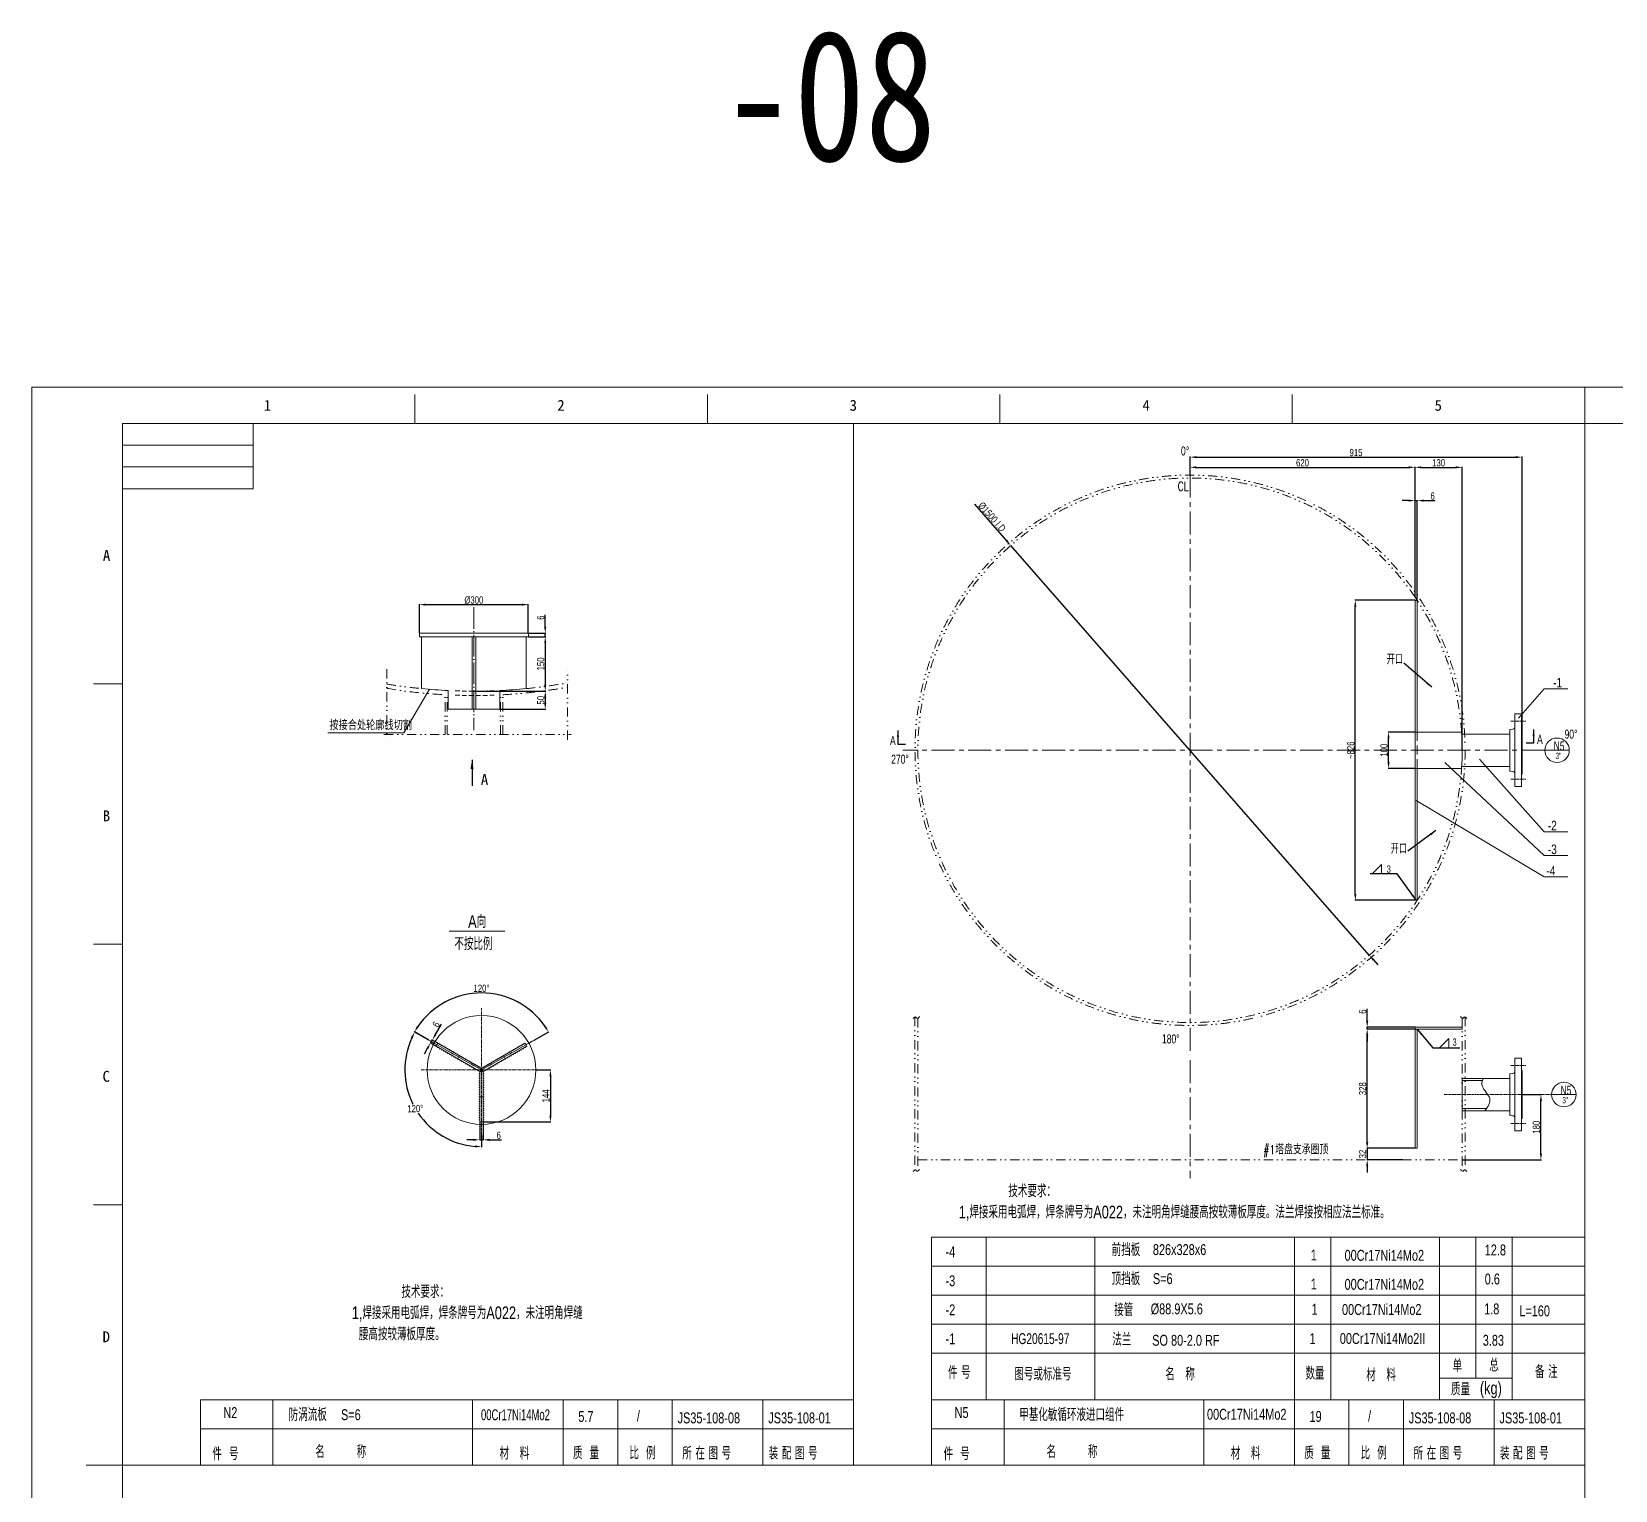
# Model space of a CAD drawing. Header units: millimetres. Extents: x 8160 to 405605, y -30951 to 80400.
# Drawn here: x 300988 to 318444, y 20362 to 36435 of the extents above; entities that cross this region are included whole.
import ezdxf
from ezdxf.enums import TextEntityAlignment as Align

# ---------------------------------------------------------------- set-up
doc = ezdxf.new("R2010")
doc.units = ezdxf.units.MM
for name, pattern in [('ACAD_ISO04W100', [30.5, 24, -3, 0.5, -3]), ('CENTER', [50.8, 31.75, -6.35, 6.35, -6.35]), ('DIVIDE', [31.75, 12.7, -6.35, 0, -6.35, 0, -6.35]), ('HIDDEN', [9.525, 6.35, -3.175])]:
    doc.linetypes.add(name, pattern=pattern)
doc.layers.get('0').update_dxf_attribs({"lineweight": 13})
doc.layers.get('Defpoints').update_dxf_attribs({"lineweight": 13})
for name, color, linetype, lineweight in [('bh', 7, 'Continuous', 13), ('CENTER', 1, 'CENTER', 13), ('DIM', 7, 'Continuous', 13), ('DIVIDE', 3, 'DIVIDE', 13), ('HIDDEN', 6, 'HIDDEN', 13), ('PROFILE', 4, 'Continuous', 15), ('SEE', 2, 'Continuous', 13), ('table_i', 7, 'Continuous', 13), ('table_o', 161, 'Continuous', 13), ('TEXT', 7, 'Continuous', 13)]:
    doc.layers.add(name, color=color, linetype=linetype, lineweight=lineweight)
doc.styles.add('HZ', font='txt.shx', dxfattribs={"width": 0.75, "bigfont": 'tcc_hzdx.shx'})
doc.styles.add('HZDX', font='tcc_simp.shx', dxfattribs={"width": 0.8, "height": 80, "bigfont": 'hzdx.shx'})
doc.styles.add('HZDX90', font='romans.shx', dxfattribs={"width": 0.8, "height": 90, "bigfont": 'tcc_hzdx.shx'})
doc.styles.add('TCC', font='tcc_simp.shx', dxfattribs={"width": 0.75, "bigfont": 'tcc_hzdx.shx'})
doc.styles.add('图签', font='SimSun.ttf', dxfattribs={"height": 3})
doc.dimstyles.new('uni', dxfattribs={"dimtxt": 90, "dimasz": 70, "dimexe": 5, "dimexo": 0.625, "dimgap": 10, "dimtad": 1, "dimdec": 0, "dimdsep": 46, "dimtxsty": 'HZDX', "dimcen": 2.5, "dimadec": 0, "dimazin": 0, "dimtfac": 1, "dimtdec": 0, "dimtmove": 0, "dimatfit": 3, "dimfxl": 0, "dimarcsym": 0})

# ---------------------------------------------------------------- blocks, each defined once
blk = doc.blocks.new('*D462')
at = {"layer": 'Defpoints', "color": 0}
for p in [(315944, 28717), (316236, 28717), (316236, 28317)]:
    blk.add_point(p, dxfattribs=at)
at = {"layer": 'DIM', "color": 0, "lineweight": -2}
for p, q in [((316236, 28717), (315939, 28717)), ((315944, 28387), (315944, 28647)), ((316236, 28317), (315939, 28317))]:
    blk.add_line(p, q, dxfattribs=at)
at = {"layer": 'DIM', "color": 0}
for points in [[(315933, 28647), (315956, 28647), (315944, 28717)], [(315933, 28387), (315956, 28387), (315944, 28317)]]:
    blk.add_solid(points, dxfattribs=at)
at = {"layer": 'DIM', "color": 0, "insert": (315894, 28517), "char_height": 80, "attachment_point": 5, "rotation": 90, "style": 'HZDX'}
blk.add_mtext('100', dxfattribs=at)
blk = doc.blocks.new('*D463')
at = {"layer": 'Defpoints', "color": 0}
for p in [(316236, 31634), (313756, 31549), (316236, 30205)]:
    blk.add_point(p, dxfattribs=at)
at = {"layer": 'DIM', "color": 0, "lineweight": -2}
for p, q in [((313756, 31549), (313756, 31639)), ((313826, 31634), (316166, 31634)), ((316236, 30205), (316236, 31639))]:
    blk.add_line(p, q, dxfattribs=at)
at = {"layer": 'DIM', "color": 0}
for points in [[(313826, 31646), (313826, 31623), (313756, 31634)], [(316166, 31646), (316166, 31623), (316236, 31634)]]:
    blk.add_solid(points, dxfattribs=at)
at = {"layer": 'DIM', "color": 0, "insert": (314996, 31684), "char_height": 80, "attachment_point": 5, "style": 'HZDX'}
blk.add_mtext('620', dxfattribs=at)
blk = doc.blocks.new('*D464')
at = {"layer": 'Defpoints', "color": 0}
for p in [(316756, 31634), (316236, 30205), (316756, 28517)]:
    blk.add_point(p, dxfattribs=at)
at = {"layer": 'DIM', "color": 0, "lineweight": -2}
for p, q in [((316236, 30205), (316236, 31639)), ((316306, 31634), (316686, 31634)), ((316756, 28517), (316756, 31639))]:
    blk.add_line(p, q, dxfattribs=at)
at = {"layer": 'DIM', "color": 0}
for points in [[(316306, 31646), (316306, 31623), (316236, 31634)], [(316686, 31646), (316686, 31623), (316756, 31634)]]:
    blk.add_solid(points, dxfattribs=at)
at = {"layer": 'DIM', "color": 0, "insert": (316496, 31684), "char_height": 80, "attachment_point": 5, "style": 'HZDX'}
blk.add_mtext('130', dxfattribs=at)
blk = doc.blocks.new('*D465')
at = {"layer": 'Defpoints', "color": 0}
for p in [(316260, 31268), (316236, 30205), (316260, 30169)]:
    blk.add_point(p, dxfattribs=at)
at = {"layer": 'DIM', "color": 0, "lineweight": -2}
for p, q in [((316166, 31268), (316096, 31268)), ((316236, 30205), (316236, 31273)), ((316236, 31268), (316260, 31268)), ((316260, 30169), (316260, 31273)), ((316330, 31268), (316460, 31268))]:
    blk.add_line(p, q, dxfattribs=at)
at = {"layer": 'DIM', "color": 0}
for points in [[(316166, 31279), (316166, 31256), (316236, 31268)], [(316330, 31279), (316330, 31256), (316260, 31268)]]:
    blk.add_solid(points, dxfattribs=at)
at = {"layer": 'DIM', "color": 0, "insert": (316430, 31318), "char_height": 80, "attachment_point": 5, "style": 'HZDX'}
blk.add_mtext('6', dxfattribs=at)
blk = doc.blocks.new('*D466')
at = {"layer": 'Defpoints', "color": 0}
for p in [(317416, 31747), (313756, 31551), (317416, 28781)]:
    blk.add_point(p, dxfattribs=at)
at = {"layer": 'DIM', "color": 0, "lineweight": -2}
for p, q in [((313756, 31552), (313756, 31752)), ((313826, 31747), (317346, 31747)), ((317416, 28781), (317416, 31752))]:
    blk.add_line(p, q, dxfattribs=at)
at = {"layer": 'DIM', "color": 0}
for points in [[(313826, 31758), (313826, 31735), (313756, 31747)], [(317346, 31758), (317346, 31735), (317416, 31747)]]:
    blk.add_solid(points, dxfattribs=at)
at = {"layer": 'DIM', "color": 0, "insert": (315586, 31797), "char_height": 80, "attachment_point": 5, "style": 'HZDX'}
blk.add_mtext('915', dxfattribs=at)
blk = doc.blocks.new('*D467')
at = {"layer": 'Defpoints', "color": 0}
for p in [(315578, 30169), (316236, 30169), (316236, 26864)]:
    blk.add_point(p, dxfattribs=at)
at = {"layer": 'DIM', "color": 0, "lineweight": -2}
for p, q in [((316236, 30169), (315573, 30169)), ((315578, 26934), (315578, 30099)), ((316236, 26864), (315573, 26864))]:
    blk.add_line(p, q, dxfattribs=at)
at = {"layer": 'DIM', "color": 0}
for points in [[(315566, 30099), (315590, 30099), (315578, 30169)], [(315566, 26934), (315590, 26934), (315578, 26864)]]:
    blk.add_solid(points, dxfattribs=at)
at = {"layer": 'DIM', "color": 0, "insert": (315528, 28517), "char_height": 80, "attachment_point": 5, "rotation": 90, "style": 'HZDX'}
blk.add_mtext('~826', dxfattribs=at)
blk = doc.blocks.new('*D468')
at = {"layer": 'Defpoints', "color": 0}
for p in [(311780, 30774), (315732, 26259)]:
    blk.add_point(p, dxfattribs=at)
at = {"layer": 'DIM', "color": 0, "lineweight": -2}
for p, q in [((311382, 31229), (311734, 30826)), ((315732, 26259), (311780, 30774)), ((315779, 26207), (315825, 26154))]:
    blk.add_line(p, q, dxfattribs=at)
at = {"layer": 'DIM', "color": 0}
for points in [[(311743, 30834), (311725, 30819), (311780, 30774)], [(315787, 26214), (315770, 26199), (315732, 26259)]]:
    blk.add_solid(points, dxfattribs=at)
at = {"layer": 'DIM', "color": 0, "insert": (311573, 31087), "char_height": 80, "attachment_point": 5, "rotation": 311.2005, "style": 'HZDX'}
blk.add_mtext('%%C1500 I.D', dxfattribs=at)
blk = doc.blocks.new('*D469')
at = {"layer": 'Defpoints', "color": 0}
for p in [(317416, 24723), (317624, 24723), (316756, 24003)]:
    blk.add_point(p, dxfattribs=at)
at = {"layer": 'DIM', "color": 0, "lineweight": -2}
for p, q in [((317417, 24723), (317629, 24723)), ((317624, 24073), (317624, 24653)), ((316757, 24003), (317629, 24003))]:
    blk.add_line(p, q, dxfattribs=at)
at = {"layer": 'DIM', "color": 0}
for points in [[(317613, 24653), (317636, 24653), (317624, 24723)], [(317613, 24073), (317636, 24073), (317624, 24003)]]:
    blk.add_solid(points, dxfattribs=at)
at = {"layer": 'DIM', "color": 0, "insert": (317574, 24363), "char_height": 80, "attachment_point": 5, "rotation": 90, "style": 'HZDX'}
blk.add_mtext('180', dxfattribs=at)
blk = doc.blocks.new('*D470')
at = {"layer": 'Defpoints', "color": 0}
for p in [(316236, 24131), (315709, 24003), (316102, 24003)]:
    blk.add_point(p, dxfattribs=at)
at = {"layer": 'DIM', "color": 0, "lineweight": -2}
for p, q in [((315709, 24201), (315709, 24271)), ((316236, 24131), (315704, 24131)), ((315709, 24131), (315709, 24003)), ((316101, 24003), (315704, 24003)), ((315709, 23933), (315709, 23863))]:
    blk.add_line(p, q, dxfattribs=at)
at = {"layer": 'DIM', "color": 0}
for points in [[(315697, 24201), (315721, 24201), (315709, 24131)], [(315697, 23933), (315721, 23933), (315709, 24003)]]:
    blk.add_solid(points, dxfattribs=at)
at = {"layer": 'DIM', "color": 0, "insert": (315659, 24067), "char_height": 80, "attachment_point": 5, "rotation": 90, "style": 'HZDX'}
blk.add_mtext('32', dxfattribs=at)
blk = doc.blocks.new('*D471')
at = {"layer": 'Defpoints', "color": 0}
for p in [(315709, 25443), (316236, 25443), (316236, 24131)]:
    blk.add_point(p, dxfattribs=at)
at = {"layer": 'DIM', "color": 0, "lineweight": -2}
for p, q in [((316236, 25443), (315704, 25443)), ((315709, 24201), (315709, 25373)), ((316236, 24131), (315704, 24131))]:
    blk.add_line(p, q, dxfattribs=at)
at = {"layer": 'DIM', "color": 0}
for points in [[(315697, 25373), (315721, 25373), (315709, 25443)], [(315697, 24201), (315721, 24201), (315709, 24131)]]:
    blk.add_solid(points, dxfattribs=at)
at = {"layer": 'DIM', "color": 0, "insert": (315659, 24787), "char_height": 80, "attachment_point": 5, "rotation": 90, "style": 'HZDX'}
blk.add_mtext('328', dxfattribs=at)
blk = doc.blocks.new('*D472')
at = {"layer": 'Defpoints', "color": 0}
for p in [(315709, 25467), (316236, 25467), (316236, 25443)]:
    blk.add_point(p, dxfattribs=at)
at = {"layer": 'DIM', "color": 0, "lineweight": -2}
for p, q in [((315709, 25537), (315709, 25666)), ((316236, 25467), (315704, 25467)), ((316236, 25443), (315704, 25443)), ((315709, 25443), (315709, 25467)), ((315709, 25373), (315709, 25303))]:
    blk.add_line(p, q, dxfattribs=at)
at = {"layer": 'DIM', "color": 0}
for points in [[(315697, 25537), (315721, 25537), (315709, 25467)], [(315697, 25373), (315721, 25373), (315709, 25443)]]:
    blk.add_solid(points, dxfattribs=at)
at = {"layer": 'DIM', "color": 0, "insert": (315659, 25637), "char_height": 80, "attachment_point": 5, "rotation": 90, "style": 'HZDX'}
blk.add_mtext('6', dxfattribs=at)
blk = doc.blocks.new('*D787')
at = {"layer": 'Defpoints', "color": 0}
for p in [(306462, 29768), (305862, 29168), (306649, 29168)]:
    blk.add_point(p, dxfattribs=at)
at = {"layer": 'DIM', "color": 0, "lineweight": -2}
for p, q in [((306463, 29768), (306654, 29768)), ((306649, 29698), (306649, 29238)), ((305863, 29168), (306654, 29168))]:
    blk.add_line(p, q, dxfattribs=at)
at = {"layer": 'DIM', "color": 0}
for points in [[(306637, 29698), (306660, 29698), (306649, 29768)], [(306637, 29238), (306660, 29238), (306649, 29168)]]:
    blk.add_solid(points, dxfattribs=at)
at = {"layer": 'DIM', "color": 0, "insert": (306599, 29468), "char_height": 80, "attachment_point": 5, "rotation": 90, "style": 'HZDX'}
blk.add_mtext('150', dxfattribs=at)
blk = doc.blocks.new('*D788')
at = {"layer": 'Defpoints', "color": 0}
for p in [(306462, 29808), (306462, 29768), (306649, 29808)]:
    blk.add_point(p, dxfattribs=at)
at = {"layer": 'DIM', "color": 0, "lineweight": -2}
for p, q in [((306649, 29878), (306649, 30008)), ((306463, 29808), (306654, 29808)), ((306463, 29768), (306654, 29768)), ((306649, 29768), (306649, 29808)), ((306649, 29698), (306649, 29628))]:
    blk.add_line(p, q, dxfattribs=at)
at = {"layer": 'DIM', "color": 0}
for points in [[(306637, 29878), (306660, 29878), (306649, 29808)], [(306637, 29698), (306660, 29698), (306649, 29768)]]:
    blk.add_solid(points, dxfattribs=at)
at = {"layer": 'DIM', "color": 0, "insert": (306599, 29978), "char_height": 80, "attachment_point": 5, "rotation": 90, "style": 'HZDX'}
blk.add_mtext('6', dxfattribs=at)
blk = doc.blocks.new('*D789')
at = {"layer": 'Defpoints', "color": 0}
for p in [(305862, 29168), (306146, 28968), (306649, 28968)]:
    blk.add_point(p, dxfattribs=at)
at = {"layer": 'DIM', "color": 0, "lineweight": -2}
for p, q in [((305863, 29168), (306654, 29168)), ((306649, 29098), (306649, 29038)), ((306147, 28968), (306654, 28968))]:
    blk.add_line(p, q, dxfattribs=at)
at = {"layer": 'DIM', "color": 0}
for points in [[(306637, 29098), (306660, 29098), (306649, 29168)], [(306637, 29038), (306660, 29038), (306649, 28968)]]:
    blk.add_solid(points, dxfattribs=at)
at = {"layer": 'DIM', "color": 0, "insert": (306599, 29068), "char_height": 80, "attachment_point": 5, "rotation": 90, "style": 'HZDX'}
blk.add_mtext('50', dxfattribs=at)
blk = doc.blocks.new('*D790')
at = {"layer": 'Defpoints', "color": 0}
for p in [(305262, 30121), (305262, 29808), (306462, 29808)]:
    blk.add_point(p, dxfattribs=at)
at = {"layer": 'DIM', "color": 0, "lineweight": -2}
for p, q in [((305262, 29809), (305262, 30126)), ((306392, 30121), (305332, 30121)), ((306462, 29809), (306462, 30126))]:
    blk.add_line(p, q, dxfattribs=at)
at = {"layer": 'DIM', "color": 0}
for points in [[(305332, 30133), (305332, 30110), (305262, 30121)], [(306392, 30133), (306392, 30110), (306462, 30121)]]:
    blk.add_solid(points, dxfattribs=at)
at = {"layer": 'DIM', "color": 0, "insert": (305862, 30171), "char_height": 80, "attachment_point": 5, "style": 'HZDX'}
blk.add_mtext('%%c300', dxfattribs=at)
blk = doc.blocks.new('*D791')
at = {"layer": 'Defpoints', "color": 0}
for p in [(305926, 24421), (305966, 24421), (305966, 24224)]:
    blk.add_point(p, dxfattribs=at)
at = {"layer": 'DIM', "color": 0, "lineweight": -2}
for p, q in [((305926, 24420), (305926, 24219)), ((305966, 24420), (305966, 24219)), ((305856, 24224), (305786, 24224)), ((305926, 24224), (305966, 24224)), ((306036, 24224), (306166, 24224))]:
    blk.add_line(p, q, dxfattribs=at)
at = {"layer": 'DIM', "color": 0}
for points in [[(305856, 24236), (305856, 24212), (305926, 24224)], [(306036, 24236), (306036, 24212), (305966, 24224)]]:
    blk.add_solid(points, dxfattribs=at)
at = {"layer": 'DIM', "color": 0, "insert": (306136, 24274), "char_height": 80, "attachment_point": 5, "style": 'HZDX'}
blk.add_mtext('6', dxfattribs=at)
blk = doc.blocks.new('*D792')
at = {"layer": 'Defpoints', "color": 0}
for p in [(305404, 25324), (305445, 25255), (305465, 25290)]:
    blk.add_point(p, dxfattribs=at)
at = {"layer": 'DIM', "color": 0, "lineweight": -2}
for p, q in [((305439, 25385), (305504, 25497)), ((305384, 25290), (305404, 25324)), ((305464, 25290), (305400, 25327)), ((305349, 25229), (305314, 25169)), ((305444, 25255), (305380, 25292))]:
    blk.add_line(p, q, dxfattribs=at)
at = {"layer": 'DIM', "color": 0}
for points in [[(305429, 25391), (305449, 25379), (305404, 25324)], [(305339, 25235), (305359, 25223), (305384, 25290)]]:
    blk.add_solid(points, dxfattribs=at)
at = {"layer": 'DIM', "color": 0, "insert": (305446, 25496), "char_height": 80, "attachment_point": 5, "rotation": 60, "style": 'HZDX'}
blk.add_mtext('6', dxfattribs=at)
blk = doc.blocks.new('*D793')
at = {"layer": 'Defpoints', "color": 0}
for p in [(306546, 24994), (305966, 24421), (306706, 24421)]:
    blk.add_point(p, dxfattribs=at)
at = {"layer": 'DIM', "color": 0, "lineweight": -2}
for p, q in [((306547, 24994), (306711, 24994)), ((306706, 24924), (306706, 24491)), ((305967, 24421), (306711, 24421))]:
    blk.add_line(p, q, dxfattribs=at)
at = {"layer": 'DIM', "color": 0}
for points in [[(306694, 24924), (306718, 24924), (306706, 24994)], [(306694, 24491), (306718, 24491), (306706, 24421)]]:
    blk.add_solid(points, dxfattribs=at)
at = {"layer": 'DIM', "color": 0, "insert": (306656, 24708), "char_height": 80, "attachment_point": 5, "rotation": 90, "style": 'HZDX'}
blk.add_mtext('144', dxfattribs=at)
blk = doc.blocks.new('*D794')
at = {"layer": 'Defpoints', "color": 0}
for p in [(306239, 25791), (305367, 25322), (306525, 25322), (305946, 24994), (305946, 24994)]:
    blk.add_point(p, dxfattribs=at)
at = {"layer": 'DIM', "color": 0, "lineweight": -2}
for p, q in [((305366, 25322), (305203, 25415)), ((306526, 25322), (306690, 25415))]:
    blk.add_line(p, q, dxfattribs=at)
blk.add_arc((305946, 24994), 849, 34.2176, 145.7824, dxfattribs=at)
at = {"layer": 'DIM', "color": 0}
for points in [[(305254, 25466), (305234, 25478), (305207, 25412)], [(306658, 25478), (306638, 25466), (306685, 25412)]]:
    blk.add_solid(points, dxfattribs=at)
at = {"layer": 'DIM', "color": 0, "insert": (305946, 25893), "char_height": 80, "attachment_point": 5, "style": 'HZDX'}
blk.add_mtext('120%%D', dxfattribs=at)
blk = doc.blocks.new('*D795')
at = {"layer": 'Defpoints', "color": 0}
for p in [(305946, 25677), (305367, 25322), (305946, 24994), (305115, 24843), (305946, 24278)]:
    blk.add_point(p, dxfattribs=at)
at = {"layer": 'DIM', "color": 0, "lineweight": -2}
for p, q in [((305366, 25322), (305206, 25413)), ((305946, 24277), (305946, 24144))]:
    blk.add_line(p, q, dxfattribs=at)
for start, end in [(155.2533, 206.4376), (214.218, 265.254)]:
    blk.add_arc((305946, 24994), 845, start, end, dxfattribs=at)
at = {"layer": 'DIM', "color": 0}
for points in [[(305168, 25354), (305189, 25343), (305210, 25411)], [(305877, 24164), (305876, 24140), (305946, 24149)]]:
    blk.add_solid(points, dxfattribs=at)
at = {"layer": 'DIM', "color": 0, "insert": (305216, 24568), "char_height": 80, "attachment_point": 5, "rotation": 1, "style": 'HZDX'}
blk.add_mtext('120%%D', dxfattribs=at)

msp = doc.modelspace()

# ---------------------------------------------------------------- hatches: boundary and pattern name
at = {"layer": 'bh'}
h = msp.add_hatch(dxfattribs=at)
h.set_pattern_fill('ANSI31', scale=8, angle=195, style=0)
h.set_pattern_definition([(240, (85378.22, -308306.605), (21.9970453, -12.7), [])])
h.paths.add_polyline_path([(305444.6, 25255), (305440.6, 25248.1), (305922.1, 24970.1), (305926.1, 24977)])
h.paths.add_polyline_path([(305468.6, 25296.6), (305464.6, 25289.7), (305946.1, 25011.7), (305950.1, 25018.6)])
h = msp.add_hatch(dxfattribs=at)
h.set_pattern_fill('ANSI31', scale=8, angle=75, style=0)
h.set_pattern_definition([(120, (127587.942, 382653.556), (-21.9970453, -12.7), [])])
h.paths.add_polyline_path([(306427.6, 25289.7), (306423.6, 25296.6), (305942.1, 25018.6), (305946.1, 25011.7)])
h.paths.add_polyline_path([(306451.6, 25248.1), (306447.6, 25255), (305966.1, 24977), (305970.1, 24970.1)])
h = msp.add_hatch(dxfattribs=at)
h.set_pattern_fill('ANSI31', scale=8, angle=315, style=0)
h.set_pattern_definition([(360, (704872.132, 618.783), (2e-14, 25.4), [])])
h.paths.add_polyline_path([(305966.1, 24421), (305974.1, 24421), (305974.1, 24977), (305966.1, 24977)])
h.paths.add_polyline_path([(305918.1, 24421), (305926.1, 24421), (305926.1, 24977), (305918.1, 24977)])

# ---------------------------------------------------------------- linework, layer by layer
at = {"color": 7}
for p, q in [((334627.7, 32518.8), (300987.7, 32518.8)), ((300987.7, 32518.8), (300987.7, 8758.8)), ((318107.7, 32518.8), (318107.7, 31918.8)), ((305211.7, 32118.8), (305211.7, 32438.8)), ((308435.7, 32118.8), (308435.7, 32438.8)), ((311659.7, 32118.8), (311659.7, 32438.8)), ((314883.7, 32118.8), (314883.7, 32438.8)), ((334227.7, 32118.8), (301987.7, 32118.8)), ((301987.7, 32118.8), (301987.7, 9158.8)), ((301987.7, 32118.8), (303427.7, 32118.8)), ((301987.7, 31398.8), (301987.7, 32118.8)), ((301987.7, 32118.8), (303427.7, 32118.8)), ((301987.7, 31878.8), (301987.7, 32118.8)), ((303427.7, 32118.8), (303427.7, 31398.8)), ((303427.7, 32118.8), (303427.7, 31878.8)), ((303427.7, 31878.8), (301987.7, 31878.8)), ((301987.7, 31638.8), (303427.7, 31638.8)), ((301987.7, 31398.8), (301987.7, 31638.8)), ((303427.7, 31638.8), (303427.7, 31398.8)), ((303427.7, 31398.8), (301987.7, 31398.8)), ((303427.7, 31398.8), (301987.7, 31398.8)), ((301987.7, 29248.8), (301667.7, 29248.8)), ((301987.7, 26378.8), (301667.7, 26378.8)), ((305591.3, 26524.8), (306204.3, 26524.8)), ((301987.7, 23508.8), (301667.7, 23508.8)), ((301587.7, 20638.8), (302187.7, 20638.8))]:
    msp.add_line(p, q, dxfattribs=at)
at = {"layer": 'CENTER', "color": 7, "ltscale": 8}
for p, q in [((313756.4, 25204.5), (313756.4, 31734.6)), ((317661.8, 28516.6), (310592, 28516.6)), ((313756.4, 25102.1), (313756.4, 23802.9))]:
    msp.add_line(p, q, dxfattribs=at)
at = {"layer": 'CENTER', "color": 7, "linetype": 'ACAD_ISO04W100', "ltscale": 10}
msp.add_line((305862.4, 30093.3), (305862.4, 28738.6), dxfattribs=at)
at = {"layer": 'CENTER', "color": 7}
for p, q in [((317293.4, 28836.6), (317458.7, 28836.6)), ((317293.4, 28196.6), (317458.7, 28196.6)), ((305946.1, 24277.9), (305946.1, 25676.7)), ((305946.1, 24994.4), (305366.7, 25322)), ((305946.1, 24994.4), (306525.5, 25322)), ((305280.5, 24994.4), (306617.4, 24994.4)), ((317293.4, 25042.9), (317458.7, 25042.9)), ((316556.9, 24722.9), (317736.5, 24722.9)), ((317293.4, 24402.9), (317458.7, 24402.9))]:
    msp.add_line(p, q, dxfattribs=at)
at = {"layer": 'DIM', "color": 7}
for p, q in [((315865.5, 27258.3), (315762.8, 27155.5)), ((315865.5, 27258.3), (315865.5, 27155.5)), ((316607.5, 25342.2), (316504.7, 25239.5)), ((316607.5, 25342.2), (316607.5, 25239.5))]:
    msp.add_line(p, q, dxfattribs=at)
msp.add_lwpolyline([(305373, 29188.3), (305091.2, 28709), (304252.4, 28709)], dxfattribs=at)
at = {"layer": 'DIVIDE', "color": 7, "ltscale": 8}
for p, q in [((304903.3, 29410.8), (304903.3, 28648)), ((306895.7, 28633.4), (306895.7, 29397.1)), ((305544.4, 28690.4), (305544.4, 29176.6)), ((305568.4, 28690.4), (305568.4, 29175.4)), ((306156.4, 28690.4), (306156.4, 29175.4)), ((306180.4, 28690.4), (306180.4, 29176.6)), ((304871.2, 28690.4), (306935.1, 28690.4)), ((310724.4, 25577.1), (310724.4, 23892.8)), ((310756.4, 25564.8), (310756.4, 23880.5)), ((316756.4, 25564.8), (316756.4, 23880.5)), ((316788.4, 25577.1), (316788.4, 23892.8)), ((310756.4, 24002.9), (316756.4, 24002.9))]:
    msp.add_line(p, q, dxfattribs=at)
msp.add_circle((313756.4, 28516.6), 3032, dxfattribs=at)
for start, end in [(34.24217, 325.75783), (3.82249, 34.24217), (325.75783, 356.17891)]:
    msp.add_arc((313756.4, 28516.6), 3000, start, end, dxfattribs=at)
for major_axis, ratio, start_param, end_param in [((3000, 0), 0.5, 4.3869653, 4.5191893), ((3048, 0), 0.507874, 4.3922742, 4.6078681), ((3048, 0), 0.507874, 4.8169099, 5.0582301), ((3000, 0), 0.5, 4.9054812, 5.0640013)]:
    msp.add_ellipse((305862.4, 30668.2), major_axis=major_axis, ratio=ratio, start_param=start_param, end_param=end_param, dxfattribs=at)
at = {"layer": 'HIDDEN', "color": 7, "ltscale": 16}
msp.add_line((316260.4, 28316.6), (316260.4, 28716.6), dxfattribs=at)
at = {"layer": 'HIDDEN', "color": 7, "ltscale": 8}
for major_axis, ratio, start_param, end_param in [((3000, 0), 0.5, 4.6433622, 4.7889132), ((3048, 0), 0.507874, 4.644451, 4.7877058)]:
    msp.add_ellipse((305862.4, 30668.2), major_axis=major_axis, ratio=ratio, start_param=start_param, end_param=end_param, dxfattribs=at)
at = {"layer": 'PROFILE', "color": 7}
for p, q in [((316236.4, 26864.3), (316236.4, 30168.8)), ((316260.4, 30168.8), (316236.4, 30168.8)), ((316260.4, 28716.6), (316260.4, 30168.8)), ((305262.4, 29808.2), (306462.4, 29808.2)), ((305262.4, 29768.2), (305262.4, 29808.2)), ((305262.4, 29768.2), (306462.4, 29768.2)), ((305286.4, 29768.2), (305286.4, 29196.1)), ((305842.4, 29768.2), (305842.4, 28968.2)), ((305882.4, 29768.2), (305882.4, 28968.2)), ((306438.4, 29768.2), (306438.4, 29196.1)), ((306462.4, 29768.2), (306462.4, 29808.2)), ((305578.4, 29174.9), (305578.4, 28968.2)), ((306146.4, 29174.9), (306146.4, 28968.2)), ((305578.4, 28968.2), (306146.4, 28968.2)), ((317336.4, 28773.8), (317336.4, 28916.6)), ((317336.4, 28916.6), (317408.4, 28916.6)), ((317408.4, 28116.6), (317408.4, 28916.6)), ((316749.7, 28716.6), (316236.4, 28716.6)), ((316751.1, 28694.6), (317280.4, 28694.6)), ((317280.4, 28745.7), (317315.3, 28750)), ((317280.4, 28287.4), (317280.4, 28745.7)), ((317336.4, 28773.8), (317336.4, 28259.3)), ((317408.4, 28780.6), (317416.4, 28780.6)), ((317416.4, 28252.6), (317416.4, 28780.6)), ((316749.7, 28316.6), (316236.4, 28316.6)), ((316260.4, 26864.3), (316260.4, 28316.6)), ((316751.1, 28338.6), (317280.4, 28338.6)), ((317280.4, 28287.4), (317315.3, 28283.2)), ((317336.4, 28259.3), (317336.4, 28116.6)), ((317336.4, 28116.6), (317408.4, 28116.6)), ((317408.4, 28252.6), (317416.4, 28252.6)), ((316260.4, 26864.3), (316236.4, 26864.3)), ((316236.4, 25466.9), (316236.4, 24130.9)), ((316236.4, 25466.9), (316756.4, 25466.9)), ((316236.4, 25442.9), (316756.4, 25442.9)), ((316260.4, 25442.9), (316260.4, 24130.9)), ((316756.4, 25442.9), (316756.4, 25466.9)), ((305444.6, 25255), (305464.6, 25289.7)), ((305444.6, 25255), (305926.1, 24977)), ((305464.6, 25289.7), (305946.1, 25011.7)), ((305683.6, 25117), (305703.6, 25151.7)), ((305946.1, 25011.7), (306427.6, 25289.7)), ((305966.1, 24977), (306447.6, 25255)), ((306208.6, 25117), (306188.6, 25151.7)), ((306447.6, 25255), (306427.6, 25289.7)), ((305926.1, 24977), (305946.1, 25011.7)), ((305926.1, 24421), (305926.1, 24977)), ((305926.1, 24977), (305966.1, 24977)), ((305966.1, 24977), (305946.1, 25011.7)), ((305966.1, 24421), (305966.1, 24977)), ((317336.4, 24980.1), (317336.4, 25122.9)), ((317336.4, 25122.9), (317408.4, 25122.9)), ((317336.4, 24980.1), (317336.4, 24465.6)), ((317408.4, 24322.9), (317408.4, 25122.9)), ((317408.4, 24986.9), (317416.4, 24986.9)), ((317416.4, 24458.9), (317416.4, 24986.9)), ((316756.4, 24544.9), (316756.4, 24900.9)), ((316756.4, 24900.9), (317280.4, 24900.9)), ((316756.4, 24876.9), (316978.2, 24876.9)), ((317280.4, 24952), (317315.3, 24956.3)), ((317280.4, 24493.7), (317280.4, 24952)), ((305926.1, 24697), (305966.1, 24697)), ((316756.4, 24568.9), (317024.5, 24568.9)), ((316756.4, 24544.9), (317280.4, 24544.9)), ((317280.4, 24493.7), (317315.3, 24489.5)), ((317336.4, 24465.6), (317336.4, 24322.9)), ((317408.4, 24458.9), (317416.4, 24458.9)), ((305926.1, 24421), (305966.1, 24421)), ((317336.4, 24322.9), (317408.4, 24322.9)), ((316236.4, 24130.9), (316260.4, 24130.9))]:
    msp.add_line(p, q, dxfattribs=at)
msp.add_circle((305946.1, 24994.4), 600, dxfattribs=at)
for centre, radius, start, end in [((313756.4, 28516.6), 3000, 356.17745, 3.82255), ((317312.4, 28773.8), 24, 277, 0), ((317312.4, 28259.3), 24, 0, 83), ((317312.4, 24980.1), 24, 277, 0), ((317312.4, 24465.6), 24, 0, 83)]:
    msp.add_arc(centre, radius, start, end, dxfattribs=at)
for start_param, end_param in [(4.5191893, 4.6175803), (4.8071976, 4.9055886)]:
    msp.add_ellipse((305862.4, 30668.2), major_axis=(3000, 0), ratio=0.5, start_param=start_param, end_param=end_param, dxfattribs=at)
at = {"layer": 'SEE', "color": 7}
for p, q in [((317659.1, 29194.7), (317375.2, 28868.7)), ((317921.9, 29194.7), (317659.1, 29194.7)), ((317667, 28516.6), (317937, 28516.6)), ((317659.1, 27357.2), (316563.4, 28382)), ((317659.1, 27619.4), (316948.3, 28419.7)), ((317659.1, 27121.8), (316249.1, 27962.5)), ((317921.9, 27619.4), (317659.1, 27619.4)), ((317921.9, 27357.2), (317659.1, 27357.2)), ((317921.9, 27121.8), (317659.1, 27121.8)), ((317741.7, 24722.9), (318011.7, 24722.9))]:
    msp.add_line(p, q, dxfattribs=at)
for centre in [(317802, 28516.6), (317876.7, 24722.9)]:
    msp.add_circle(centre, 135, dxfattribs=at)
for points in [[(310704.8, 25560.6), (310733.9, 25576.6), (310744.3, 25564.1), (310775.1, 25582.4)], [(316808, 25560.6), (316778.9, 25576.6), (316768.4, 25564.1), (316737.7, 25582.4)], [(310704.8, 23876.3), (310733.9, 23892.3), (310744.3, 23879.8), (310775.1, 23898.1)], [(316808, 23876.3), (316778.9, 23892.3), (316768.4, 23879.8), (316737.7, 23898.1)]]:
    msp.add_spline(points, degree=3, dxfattribs=at)
msp.add_open_spline([(317005.5, 24544.9), (317043.8, 24590.7), (317100.1, 24682.3), (316961.5, 24793.3), (316974.1, 24870.8), (316986.4, 24900.9)], degree=3, knots=[13.5157751, 13.5157751, 13.5157751, 13.5157751, 51.9447255, 90.92445, 114.760943, 114.760943, 114.760943, 114.760943], dxfattribs=at)
at = {"layer": 'table_i', "color": 7}
for p, q in [((311507.7, 21358.8), (311507.7, 23153.3)), ((314907.7, 21358.8), (314907.7, 23153.3)), ((315307.7, 21358.8), (315307.7, 23153.3)), ((316507.7, 21358.8), (316507.7, 23153.3)), ((316907.7, 21598.8), (316907.7, 23153.3)), ((317307.7, 21358.8), (317307.7, 23153.3)), ((310907.7, 22833.3), (318107.7, 22833.3)), ((310907.7, 22513.3), (318107.7, 22513.3)), ((310907.7, 22193.3), (318107.7, 22193.3)), ((316507.7, 21598.8), (317307.7, 21598.8)), ((305847.6, 21358.8), (305847.6, 20638.8)), ((306847.6, 21358.8), (306847.6, 20638.8)), ((307447.6, 21358.8), (307447.6, 20638.8)), ((308047.6, 21358.8), (308047.6, 20638.8)), ((309047.7, 21358.8), (309047.7, 20638.8)), ((313907.6, 21358.8), (313907.6, 20638.8)), ((314907.6, 21358.8), (314907.6, 20638.8)), ((315507.6, 21358.8), (315507.6, 20638.8)), ((316107.6, 21358.8), (316107.6, 20638.8)), ((317107.6, 21358.8), (317107.6, 20638.8))]:
    msp.add_line(p, q, dxfattribs=at)
at = {"layer": 'table_o', "color": 7}
for p, q in [((310047.7, 20638.8), (310047.7, 32118.8)), ((318107.7, 32118.8), (318107.7, 9158.8)), ((310907.7, 23153.3), (310907.7, 21358.8)), ((310907.7, 23153.3), (318107.7, 23153.3)), ((312707.7, 21358.8), (312707.7, 23153.3)), ((310907.7, 21873.3), (318107.7, 21873.3)), ((302847.7, 20638.8), (302847.7, 21358.8)), ((302847.7, 21358.8), (310047.7, 21358.8)), ((303647.7, 21358.8), (303647.7, 20638.8)), ((310907.7, 20638.8), (310907.7, 21358.8)), ((310907.7, 21358.8), (318107.7, 21358.8)), ((311707.7, 21358.8), (311707.7, 20638.8)), ((302847.7, 21038.8), (310047.7, 21038.8)), ((310907.7, 21038.8), (318107.7, 21038.8)), ((301987.7, 20638.8), (318107.7, 20638.8))]:
    msp.add_line(p, q, dxfattribs=at)

# ---------------------------------------------------------------- texts
at = {"color": 7, "style": '图签'}
for s, p in [('1', (303546.1, 32257.9)), ('2', (306780.8, 32257.9)), ('3', (310003.5, 32257.9)), ('4', (313231.5, 32257.9)), ('5', (316451.5, 32257.9)), ('A', (301772.5, 30603.9)), ('B', (301771.1, 27733.9)), ('C', (301768.5, 24863.9)), ('D', (301769.1, 21993.9))]:
    msp.add_text(s, height=120, dxfattribs=at).set_placement(p)
at = {"color": 7}
for s, height, style, width, p in [('按接合处轮廓线切割', 97.2, 'HZDX90', 0.8, (304270, 28740)), ('A向', 140, 'TCC', 0.75, (305798.8, 26559.5)), ('不按比例', 140, 'TCC', 0.75, (305647, 26314.1)), ('-4', 120, 'TCC', 0.75, (311061.2, 22930.8)), ('前挡板', 140, 'TCC', 0.75, (312892, 22943.3)), ('826x328x6', 120, 'TCC', 0.75, (313346.5, 22954.5)), ('12.8', 120, 'TCC', 0.75, (317004.6, 22950.7)), ('1', 120, 'TCC', 0.75, (315087, 22895)), ('00Cr17Ni14Mo2', 120, 'TCC', 0.75, (315459.9, 22891.4)), ('-3', 120, 'TCC', 0.75, (311061.2, 22610.8)), ('顶挡板', 140, 'TCC', 0.75, (312892, 22623.3)), ('S=6', 120, 'TCC', 0.75, (313346.5, 22634.5)), ('1', 120, 'TCC', 0.75, (315087, 22575)), ('00Cr17Ni14Mo2', 120, 'TCC', 0.75, (315459.9, 22571.4)), ('0.6', 120, 'TCC', 0.75, (317004.6, 22630.7)), ('-2', 120, 'TCC', 0.75, (311061.2, 22290.8)), ('接管', 140, 'TCC', 0.75, (312920.9, 22282.1)), ('%%C88.9X5.6', 120, 'TCC', 0.75, (313322.1, 22301.2)), ('00Cr17Ni14Mo2', 120, 'TCC', 0.75, (315431.4, 22294.6)), ('-1', 120, 'TCC', 0.75, (311061.2, 21970.8)), ('法兰', 140, 'TCC', 0.75, (312898.7, 21954.2)), ('SO 80-2.0 RF', 120, 'TCC', 0.75, (313339.2, 21955.2)), ('00Cr17Ni14Mo2II', 120, 'TCC', 0.75, (315407.2, 21974.9)), ('总', 140, 'TCC', 0.75, (317055.5, 21670.6)), ('件 号', 140, 'TCC', 0.75, (311088.3, 21590.1)), ('图号或标准号', 140, 'TCC', 0.75, (311819.9, 21572.5)), ('名   称', 140, 'TCC', 0.75, (313483, 21572.5)), ('数量', 140, 'TCC', 0.75, (315028.5, 21581.3)), ('材   料', 140, 'TCC', 0.75, (315698.8, 21563.7)), ('单', 140, 'TCC', 0.75, (316650.1, 21664.1)), ('备 注', 140, 'TCC', 0.75, (317559.1, 21598.9)), ('质量', 140, 'TCC', 0.75, (316632.5, 21407.7)), ('(kg)', 140, 'TCC', 0.75, (316951.5, 21419.8)), ('N2', 120, 'TCC', 0.75, (303100.9, 21158.5)), ('防涡流板', 140, 'TCC', 0.75, (303821, 21126.2)), ('S=6', 120, 'TCC', 0.75, (304397.4, 21135.4)), ('00Cr17Ni14Mo2', 120, 'TCC', 0.65, (305940.6, 21134.6)), ('5.7', 120, 'TCC', 0.75, (307013.4, 21116.1)), ('/', 120, 'TCC', 0.75, (307659, 21121.5)), ('JS35-108-08', 120, 'TCC', 0.75, (308107.3, 21099.7)), ('JS35-108-01', 120, 'TCC', 0.75, (309107.4, 21099.7)), ('N5', 120, 'TCC', 0.75, (311160.9, 21158.5)), ('甲基化敏循环液进口组件', 140, 'TCC', 0.75, (311874.2, 21126.5)), ('00Cr17Ni14Mo2', 120, 'TCC', 0.75, (313943.1, 21140.1)), ('19', 120, 'TCC', 0.75, (315073.4, 21116.1)), ('/', 120, 'TCC', 0.75, (315719, 21121.5)), ('JS35-108-08', 120, 'TCC', 0.75, (316167.3, 21099.7)), ('JS35-108-01', 120, 'TCC', 0.75, (317167.4, 21099.7)), ('件  号', 140, 'TCC', 0.75, (302979.6, 20693.9)), ('名         称', 140, 'TCC', 0.75, (304114.2, 20717.4)), ('材   料', 140, 'TCC', 0.75, (306145.3, 20700.9)), ('质  量', 140, 'TCC', 0.75, (306954.6, 20703.4)), ('比  例', 140, 'TCC', 0.75, (307576.6, 20703.7)), ('所 在 图 号', 140, 'TCC', 0.75, (308159.6, 20700.9)), ('装 配 图 号', 140, 'TCC', 0.75, (309112.4, 20700.9)), ('件  号', 140, 'TCC', 0.75, (311039.5, 20693.9)), ('名         称', 140, 'TCC', 0.75, (312174.2, 20717.4)), ('材   料', 140, 'TCC', 0.75, (314205.3, 20700.9)), ('质  量', 140, 'TCC', 0.75, (315014.6, 20703.4)), ('比  例', 140, 'TCC', 0.75, (315636.6, 20703.7)), ('所 在 图 号', 140, 'TCC', 0.75, (316219.5, 20700.9)), ('装 配 图 号', 140, 'TCC', 0.75, (317172.3, 20700.9))]:
    msp.add_text(s, height=height, dxfattribs=dict(at, style=style, width=width)).set_placement(p)
at = {"color": 7, "style": 'TCC'}
for s, width, p in [('1', 0.75, (315128.8, 22357.2)), ('1.8', 0.75, (317081.9, 22360.9)), ('L=160', 0.75, (317554.4, 22339.1)), ('HG20615-97', 0.7, (312105, 22033.3)), ('1', 0.75, (315106.5, 22033.3)), ('3.83', 0.75, (317099.9, 22015.1))]:
    msp.add_text(s, height=120, dxfattribs=dict(at, width=width)).set_placement(p, align=Align.MIDDLE)
at = {"color": 7, "char_height": 140, "attachment_point": 1, "style": 'TCC'}
for s, insert, width in [('{\\Ftcc_simp,hzdx|c134;              技术要求：\\P1,焊接采用电弧焊，焊条牌号为A022，未注明角焊缝腰高按较薄板厚度。法兰焊接按相应法兰标准。}', (311207.2, 23731.8), 5381.843), ('{\\Ftcc_simp,hzdx|c134;              技术要求：\\P1,焊接采用电弧焊，焊条牌号为A022，未注明角焊缝\\P  腰高按较薄板厚度。}', (304516.9, 22621.4), 3314.926)]:
    msp.add_mtext(s, dxfattribs=dict(at, insert=insert, width=width))
at = {"layer": 'DIM', "color": 7}
for s, height, style, width, p in [('CL', 100, 'HZ', 0.75, (313619.6, 31375.1)), ('3', 80, 'HZDX', 0.7, (315924.6, 27167.4)), ('3', 80, 'HZDX', 0.7, (316649.3, 25260.8)), ('#1塔盘支承圈顶', 100, 'HZ', 0.75, (314563.5, 24065.1))]:
    msp.add_text(s, height=height, dxfattribs=dict(at, style=style, width=width)).set_placement(p)
at = {"layer": 'SEE', "color": 7}
for s, height, style, width, p in [('-08', 1440, '图签', 0.8, (308606.2, 35012.5)), ('0%%D', 100, 'HZDX', 0.7, (313656.4, 31764.8)), ('-1', 104.92, 'HZDX', 0.8, (317757.9, 29209.9)), ('A', 100, 'HZDX', 0.7, (310449.3, 28573.6)), ('A', 100, 'HZDX', 0.7, (317581.3, 28587.1)), ('90%%D', 100, 'HZDX', 0.7, (317885, 28644.1)), ('270%%D', 100, 'HZDX', 0.7, (310462.2, 28368.4)), ('N5', 100, 'HZDX', 0.7, (317765, 28513.6)), ('3"', 70, 'HZDX', 0.6, (317785.5, 28419.5)), ('-2', 104.92, 'HZDX', 0.8, (317699.6, 27634.7)), ('-3', 104.92, 'HZDX', 0.8, (317699.6, 27372.5)), ('-4', 104.92, 'HZDX', 0.8, (317683.6, 27137.1)), ('180%%D', 100, 'HZDX', 0.7, (313447.5, 25286.1)), ('N5', 100, 'HZDX', 0.7, (317839.7, 24719.9)), ('3"', 70, 'HZDX', 0.6, (317860.2, 24625.8))]:
    msp.add_text(s, height=height, dxfattribs=dict(at, style=style, width=width)).set_placement(p)
at = {"layer": 'SEE', "color": 7, "style": '图签'}
msp.add_text('A', height=120, dxfattribs=at).set_placement((305938.8, 28134.6))
at = {"layer": 'TEXT', "color": 7, "style": 'HZDX', "width": 0.7}
for p in [(315922.9, 29466.5), (315967.3, 27378.8)]:
    msp.add_text('开口', height=100, dxfattribs=at).set_placement(p)

# ---------------------------------------------------------------- dimensions: what is measured, and where the dimension line sits
at = {"layer": 'DIM', "color": 7}
for base, p1, p2, angle, text, picture, middle in [((317416.4, 31746.8), (313756.4, 31551.1), (317416.4, 28780.6), 180, '915', '*D466', (315586.4, 31746.8)), ((306648.6, 29168.2), (306462.4, 29768.2), (305862.4, 29168.2), 90, '150', '*D787', (306648.6, 29468.2))]:
    dim = msp.add_linear_dim(base=base, p1=p1, p2=p2, angle=angle, text=text, dimstyle='uni', dxfattribs=at)
    dim.commit()
    dim.dimension.update_dxf_attribs({"geometry": picture, "text_midpoint": middle, "dimtype": 160})
for base, p1, p2, angle, text, picture, middle in [((316236.4, 31634.2), (313756.4, 31548.6), (316236.4, 30204.6), 180, '620', '*D463', (314996.4, 31684.2)), ((316756.4, 31634.2), (316236.4, 30204.6), (316756.4, 28516.6), 180, '130', '*D464', (316496.4, 31684.2)), ((316260.4, 31267.7), (316236.4, 30204.6), (316260.4, 30168.8), 180, '6', '*D465', (316430.2, 31317.7)), ((315578, 30168.8), (316236.4, 26864.3), (316236.4, 30168.8), 90, '~826', '*D467', (315528, 28516.6)), ((306648.6, 29808.2), (306462.4, 29768.2), (306462.4, 29808.2), 90, '6', '*D788', (306598.6, 29978)), ((306648.6, 28968.2), (305862.4, 29168.2), (306146.4, 28968.2), 90, '50', '*D789', (306598.6, 29068.2)), ((315944.3, 28716.6), (316236.4, 28316.6), (316236.4, 28716.6), 90, '100', '*D462', (315894.3, 28516.6)), ((315708.9, 25466.9), (316236.4, 25442.9), (316236.4, 25466.9), 90, '6', '*D472', (315658.9, 25636.7)), ((315708.9, 25442.9), (316236.4, 24130.9), (316236.4, 25442.9), 90, '328', '*D471', (315658.9, 24786.9)), ((306706, 24421), (306546.1, 24994.4), (305966.1, 24421), 90, '144', '*D793', (306656, 24707.7)), ((317624.3, 24722.9), (316756.4, 24002.9), (317416.4, 24722.9), 90, '180', '*D469', (317574.3, 24362.9)), ((315708.9, 24002.9), (316236.4, 24130.9), (316101.8, 24002.9), 90, '32', '*D470', (315658.9, 24066.9))]:
    dim = msp.add_linear_dim(base=base, p1=p1, p2=p2, angle=angle, text=text, dimstyle='uni', dxfattribs=at)
    dim.commit()
    dim.dimension.update_dxf_attribs({"geometry": picture, "text_midpoint": middle})
dim = msp.add_diameter_dim_2p(p1=(315732.5, 26259.3), p2=(311780.3, 30773.8), text='%%C1500 I.D', dimstyle='uni', dxfattribs=at)
dim.commit()
dim.dimension.update_dxf_attribs({"geometry": '*D468', "text_midpoint": (311572.6, 31087)})
dim = msp.add_linear_dim(base=(305262.4, 30121.3), p1=(306462.4, 29808.2), p2=(305262.4, 29808.2), text='%%c300', dimstyle='uni', dxfattribs=at)
dim.commit()
dim.dimension.update_dxf_attribs({"geometry": '*D790', "text_midpoint": (305862.4, 30121.3), "dimtype": 160})
dim = msp.add_angular_dim_2l(base=(306238.9, 25791.4), line1=((305946.1, 24994.4), (306525.5, 25322)), line2=((305946.1, 24994.4), (305366.7, 25322)), text='120%%D', dimstyle='uni', dxfattribs=at)
dim.commit()
dim.dimension.update_dxf_attribs({"geometry": '*D794', "text_midpoint": (305946.1, 25893.4)})
dim = msp.add_angular_dim_2l(base=(305114.5, 24842.7), line1=((305946.1, 24277.9), (305946.1, 25676.7)), line2=((305946.1, 24994.4), (305366.7, 25322)), text='120%%D', dimstyle='uni', dxfattribs=at)
dim.commit()
dim.dimension.update_dxf_attribs({"geometry": '*D795', "text_midpoint": (305215.9, 24568.5), "text_rotation": 1})
dim = msp.add_aligned_dim(p1=(305444.6, 25255), p2=(305464.6, 25289.7), distance=69.5, text='6', dimstyle='uni', dxfattribs=at)
dim.commit()
dim.dimension.update_dxf_attribs({"geometry": '*D792', "text_midpoint": (305446, 25496.5)})
dim = msp.add_linear_dim(base=(305966.1, 24223.9), p1=(305926.1, 24421), p2=(305966.1, 24421), text='6', dimstyle='uni', dxfattribs=at)
dim.commit()
dim.dimension.update_dxf_attribs({"geometry": '*D791', "text_midpoint": (306135.9, 24273.9)})

# ---------------------------------------------------------------- leaders
for points in [[(316248.4, 26864.3), (316039.8, 27155.5), (315743.1, 27155.5)], [(316260.4, 25442.9), (316433.3, 25239.5), (316729.9, 25239.5)]]:
    msp.add_leader(points, dimstyle='uni', override={"dimgap": 10, "dimtad": 0}, dxfattribs=at)
at = {"layer": 'SEE', "color": 7}
for points, override in [([(310535.7, 28733.9), (310535.7, 28583.2), (310618.9, 28583.2)], {"dimgap": 10, "dimtad": 0}), ([(317543.6, 28747.4), (317543.6, 28596.7), (317460.4, 28596.7)], {"dimgap": 10, "dimtad": 0}), ([(305841.7, 28411.3), (305841.7, 28174.7), (305841.7, 28124.7)], {"dimasz": 100, "dimgap": 10, "dimtad": 0})]:
    msp.add_leader(points, dimstyle='uni', override=override, dxfattribs=at)
at = {"layer": 'TEXT', "color": 7}
for points in [[(316419.8, 29212.6), (316112.4, 29477.8)], [(316464.1, 27631.4), (316156.8, 27404.6)]]:
    msp.add_leader(points, dimstyle='uni', override={"dimgap": 10, "dimtad": 0}, dxfattribs=at)

doc.saveas('drawing.dxf')
